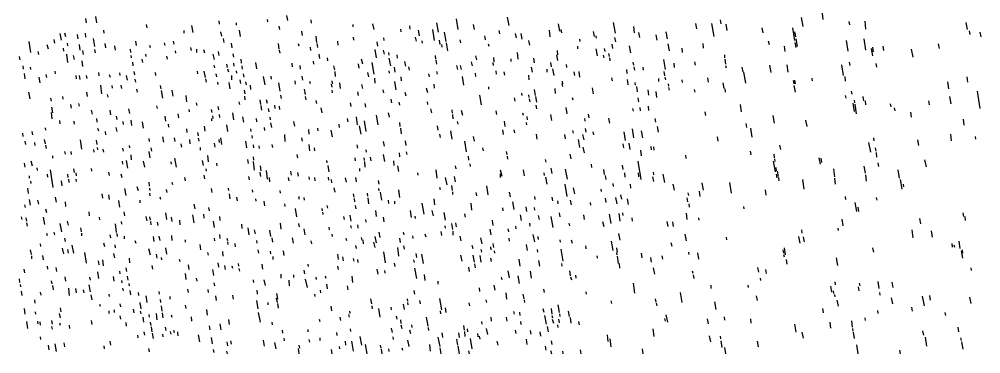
# Model space of a CAD drawing. Extents: x 0 to 599, y 0 to 600.
# Drawn here: x 1 to 595, y 0 to 207 of the extents above; entities that cross this region are included whole.
import ezdxf

# ---------------------------------------------------------------- set-up
doc = ezdxf.new("R2010")
doc.units = 0
doc.header["$MEASUREMENT"] = 0
doc.layers.add('SKARN_FSET5', color=174, linetype='CONTINUOUS')

msp = doc.modelspace()

# ---------------------------------------------------------------- linework, layer by layer
at = {"layer": 'SKARN_FSET5'}
for p, q in [((496.51, 214.35), (497.43, 207.05)), ((47.68, 208.74), (48.42, 204.99)), ((165.93, 209.49), (166.48, 206.3)), ((302.3, 208.36), (303.22, 203.31)), ((484.07, 208.17), (484.99, 202.56)), ((41.64, 207.61), (42.01, 204.99)), ((79.17, 203.87), (79.54, 201.81)), ((107.18, 203.31), (107.92, 199)), ((124.02, 206.12), (124.2, 204.06)), ((134.63, 204.99), (134.82, 203.49)), ((153.85, 207.05), (154.04, 205.55)), ((161.18, 202.75), (161.55, 200.87)), ((180.94, 206.68), (181.13, 204.62)), ((206.76, 203.87), (206.94, 202.37)), ((219.02, 204.24), (219.76, 200.69)), ((241.9, 203.12), (242.09, 201.06)), ((258.56, 204.99), (259.66, 199.19)), ((270.82, 207.43), (271.74, 200.69)), ((281.26, 203.87), (281.81, 200.87)), ((333.79, 204.24), (334.53, 199.75)), ((367.84, 205.18), (368.94, 198.44)), ((380.29, 202.56), (380.84, 198.63)), ((418.72, 204.43), (419.28, 201.25)), ((428.61, 204.43), (429.9, 196.38)), ((433.91, 206.68), (434.28, 204.24)), ((437.4, 204.06), (438.13, 200.12)), ((513.54, 205.74), (513.91, 203.68)), ((523.24, 205.93), (523.8, 201.06)), ((585.85, 205.18), (586.58, 200.69)), ((25.73, 198.25), (26.47, 194.13)), ((28.66, 198.81), (29.21, 196.38)), ((36.53, 197.69), (36.9, 195.07)), ((41.29, 198.44), (41.66, 196.01)), ((52.82, 200.31), (53, 198.44)), ((102.61, 198.44), (102.61, 200.12)), ((125.12, 199.38), (125.67, 196.57)), ((136.65, 200.31), (137.21, 196.38)), ((175.09, 199.75), (175.46, 197.13)), ((183.88, 196.76), (184.44, 192.82)), ((236.23, 201.06), (236.6, 199.38)), ((247.21, 200.31), (247.95, 196.94)), ((256, 200.87), (257.1, 193.95)), ((263.32, 199.19), (264.43, 193.39)), ((288.22, 196.94), (288.59, 194.32)), ((297.19, 200.12), (297.55, 198.07)), ((307.26, 198.25), (307.81, 195.63)), ((310.73, 198.25), (311.29, 194.88)), ((328.12, 200.31), (328.67, 196.19)), ((335.44, 200.87), (335.81, 198.63)), ((355.4, 199.56), (355.95, 196.38)), ((357.05, 196.94), (357.23, 195.44)), ((383.4, 199), (383.95, 195.82)), ((394.2, 197.5), (394.76, 194.13)), ((400.42, 199.38), (401.16, 195.07)), ((459.73, 201.81), (460.28, 198.81)), ((478.58, 201.81), (479.87, 193.95)), ((479.87, 199.38), (480.42, 196.19)), ((587.86, 199.94), (588.23, 197.69)), ((594.46, 199.19), (595.01, 196.19)), ((6.51, 193.39), (7.62, 186.46)), ((17.68, 191.51), (18.42, 188.89)), ((22.07, 194.7), (22.44, 192.26)), ((30.31, 192.26), (30.5, 190.76)), ((37.63, 191.51), (38.19, 187.96)), ((46.23, 195.26), (47.15, 190.2)), ((53.56, 192.07), (53.93, 189.45)), ((59.6, 190.58), (59.97, 187.96)), ((72.59, 193.57), (72.96, 190.95)), ((81.2, 191.14), (81.57, 189.64)), ((90.17, 192.45), (90.53, 190.95)), ((95.84, 193.57), (96.21, 191.7)), ((126.77, 195.26), (127.14, 192.64)), ((131.54, 192.26), (132.09, 189.45)), ((160.64, 192.07), (161.19, 188.71)), ((173.09, 192.07), (173.46, 190.58)), ((184.62, 192.07), (184.99, 189.64)), ((197.43, 193.57), (197.62, 191.14)), ((206.95, 196.01), (207.32, 194.13)), ((221.59, 193.2), (222.15, 190.39)), ((225.8, 195.63), (225.99, 193.95)), ((245.39, 196.01), (245.94, 193.57)), ((249.42, 193.76), (249.78, 192.26)), ((260.22, 194.13), (260.59, 191.51)), ((261.68, 191.51), (261.87, 189.83)), ((264.61, 192.45), (265.35, 187.58)), ((273.03, 194.32), (273.4, 192.45)), ((290.6, 191.89), (290.97, 190.39)), ((315.5, 193.95), (316.05, 191.14)), ((345.89, 188.89), (345.89, 190.39)), ((346.98, 194.88), (347.16, 193.39)), ((366.94, 191.7), (367.3, 189.08)), ((368.58, 195.82), (369.13, 193.2)), ((377.74, 190.76), (378.47, 186.27)), ((401.53, 191.89), (402.45, 187.58)), ((423.13, 192.07), (423.5, 189.27)), ((463.58, 193.76), (464.13, 191.51)), ((473.47, 190.39), (473.84, 187.21)), ((480.06, 192.82), (480.61, 189.64)), ((480.6, 195.07), (481.52, 190.2)), ((511.72, 193.95), (512.83, 187.39)), ((522.71, 195.07), (523.81, 187.96)), ((534.42, 190.39), (534.98, 187.77)), ((568.65, 191.89), (569.39, 189.08)), ((12.19, 187.21), (12.56, 185.34)), ((27.75, 189.27), (27.94, 187.39)), ((29.77, 185.52), (30.51, 180.28)), ((33.98, 184.77), (34.53, 182.15)), ((39.83, 187.77), (40.2, 185.34)), ((47.16, 188.33), (47.52, 186.27)), ((69.12, 188.52), (69.49, 186.65)), ((69.67, 184.77), (69.86, 183.28)), ((78.64, 185.52), (78.83, 184.02)), ((96.95, 187.58), (97.13, 186.08)), ((106.46, 189.64), (106.83, 187.77)), ((110.12, 188.71), (110.31, 186.46)), ((114.52, 188.33), (115.07, 186.27)), ((120.38, 185.52), (121.11, 182.15)), ((123.67, 187.21), (124.04, 184.77)), ((132.64, 185.71), (133.01, 183.65)), ((161.38, 187.96), (161.75, 186.08)), ((180.41, 189.83), (180.78, 187.77)), ((185.73, 185.52), (186.28, 182.9)), ((220.5, 188.33), (221.24, 183.28)), ((225.63, 187.96), (226.18, 185.52)), ((228.92, 186.46), (229.11, 184.96)), ((234.05, 185.15), (234.24, 183.09)), ((257.66, 184.77), (258.03, 182.53)), ((282.74, 184.59), (283.29, 181.97)), ((308.37, 186.46), (308.92, 182.53)), ((332.71, 185.15), (333.27, 181.59)), ((333.08, 187.77), (333.26, 185.15)), ((357.05, 188.89), (357.79, 184.59)), ((361.63, 184.96), (362, 183.28)), ((362.18, 189.08), (362.55, 187.21)), ((364.93, 185.9), (365.3, 184.02)), ((410.14, 189.27), (410.51, 186.65)), ((436.5, 185.15), (436.69, 183.28)), ((527.29, 189.08), (528.02, 184.59)), ((528.02, 189.83), (528.39, 187.02)), ((552, 188.71), (552.92, 183.65)), ((0.67, 184.02), (1.03, 181.97)), ((39.29, 181.4), (39.84, 177.85)), ((70.59, 180.66), (70.78, 178.22)), ((76.45, 182.34), (76.82, 180.47)), ((91.64, 184.21), (92.01, 182.34)), ((120.93, 178.78), (121.3, 177.1)), ((128.8, 179.34), (129.17, 177.29)), ((133.01, 179.91), (133.38, 178.03)), ((137.59, 182.34), (137.77, 179.91)), ((146.74, 180.28), (147.29, 176.54)), ((169.07, 179.91), (169.44, 177.66)), ((174.02, 178.6), (174.39, 176.35)), ((182.25, 181.22), (182.62, 179.34)), ((191.04, 183.28), (191.22, 181.4)), ((210.08, 179.53), (210.63, 176.91)), ((212.09, 182.71), (212.82, 179.53)), ((218.5, 180.47), (219.78, 173.17)), ((229.11, 183.09), (230.03, 178.22)), ((238.81, 181.03), (239.37, 178.03)), ((258.22, 181.78), (258.58, 179.34)), ((271.03, 178.6), (271.58, 175.98)), ((273.23, 178.6), (273.78, 175.98)), ((280, 180.84), (280.55, 178.41)), ((293.36, 180.47), (293.55, 178.6)), ((293.73, 183.46), (294.09, 180.84)), ((304.71, 181.03), (304.71, 182.71)), ((318.44, 183.09), (318.99, 180.09)), ((329.06, 180.28), (329.43, 177.66)), ((338.76, 179.16), (338.94, 177.29)), ((365.48, 183.28), (365.66, 181.4)), ((379.94, 180.66), (380.31, 178.78)), ((398.8, 182.15), (399.9, 175.98)), ((405.2, 179.91), (405.57, 177.29)), ((418.02, 180.84), (418.39, 178.78)), ((436.87, 182.34), (437.24, 179.34)), ((437.24, 178.6), (437.61, 177.1)), ((464.33, 178.78), (465.25, 174.1)), ((475.13, 178.97), (475.68, 174.48)), ((508.99, 178.97), (509.92, 172.42)), ((513.75, 180.66), (514.12, 178.6)), ((530.23, 179.72), (530.59, 177.47)), ((2.87, 178.22), (3.05, 176.35)), ((3.61, 173.54), (4.16, 170.17)), ((7.45, 177.47), (7.63, 175.98)), ((17.15, 172.98), (17.52, 171.11)), ((22.64, 175.04), (22.83, 173.35)), ((35.64, 172.42), (35.83, 170.36)), ((49.55, 174.1), (49.92, 172.04)), ((56.32, 172.98), (56.87, 171.29)), ((62.55, 173.92), (62.91, 172.42)), ((71.51, 174.85), (71.88, 172.79)), ((84.7, 174.1), (84.88, 172.42)), ((110.69, 175.04), (110.87, 173.35)), ((114.71, 175.04), (115.63, 171.11)), ((122.22, 173.35), (122.59, 171.48)), ((129.36, 176.54), (129.91, 174.66)), ((134.67, 175.23), (134.85, 173.73)), ((138.14, 178.22), (138.51, 176.16)), ((139.06, 173.35), (139.43, 171.29)), ((194.89, 178.22), (195.44, 175.79)), ((195.62, 174.85), (195.99, 171.67)), ((215.94, 174.1), (216.49, 171.48)), ((229.12, 175.23), (229.3, 173.73)), ((232.41, 177.47), (232.78, 174.48)), ((241.2, 177.66), (241.75, 175.6)), ((253.65, 173.35), (254.02, 171.48)), ((258.59, 174.85), (258.96, 173.17)), ((282.39, 173.73), (282.75, 171.67)), ((295.2, 175.23), (295.38, 173.17)), ((300.14, 174.66), (300.51, 172.61)), ((315.34, 172.61), (315.71, 169.61)), ((317.16, 177.47), (317.71, 174.48)), ((326.68, 176.16), (326.87, 174.48)), ((330.34, 176.54), (331.08, 172.23)), ((343.52, 174.66), (343.89, 172.42)), ((346.63, 174.85), (347, 171.29)), ((375.92, 175.98), (376.29, 173.54)), ((380.5, 177.66), (380.86, 175.6)), ((386.17, 177.47), (386.36, 175.6)), ((398.99, 174.85), (399.54, 172.04)), ((447.31, 177.47), (447.86, 174.66)), ((448.41, 174.29), (449.52, 167.55)), ((12.76, 171.29), (13.31, 167.74)), ((37.65, 172.23), (38.02, 169.8)), ((42.05, 172.23), (42.41, 170.55)), ((50.84, 166.43), (51.58, 161)), ((63.47, 166.43), (63.84, 164.37)), ((66.76, 172.23), (67.31, 169.42)), ((72.07, 169.98), (72.44, 168.3)), ((115.82, 170.36), (116.19, 168.3)), ((123.14, 168.3), (123.33, 166.8)), ((130.1, 167.93), (130.83, 164.18)), ((131.74, 172.23), (131.93, 169.61)), ((137.05, 169.61), (137.42, 167.36)), ((140.53, 168.49), (140.9, 166.61)), ((143.28, 166.43), (143.65, 163.62)), ((151.51, 171.67), (152.43, 166.61)), ((156.09, 171.86), (156.45, 169.98)), ((160.85, 167.74), (161.77, 162.68)), ((170.92, 169.05), (171.28, 166.99)), ((175.31, 171.86), (175.67, 169.42)), ((180.07, 168.86), (180.44, 167.36)), ((193.43, 166.99), (193.8, 165.12)), ((193.8, 169.05), (194.16, 167.18)), ((198.56, 167.74), (199.11, 164.37)), ((212.29, 166.8), (212.84, 164.37)), ((220.15, 170.73), (220.52, 167.55)), ((232.6, 168.67), (233.52, 163.43)), ((236.44, 171.48), (236.81, 169.05)), ((256.95, 166.99), (257.14, 164.56)), ((274.33, 171.67), (275.26, 166.43)), ((336.03, 167.36), (336.39, 165.49)), ((336.21, 168.86), (336.39, 167.18)), ((366.77, 170.92), (367.14, 169.05)), ((376.48, 169.8), (376.85, 166.61)), ((381.24, 167.93), (381.42, 166.43)), ((395.7, 170.55), (395.88, 168.67)), ((399.72, 171.29), (400.09, 169.61)), ((401.74, 167.18), (401.92, 165.68)), ((410.16, 169.61), (410.34, 167.93)), ((426.08, 170.92), (426.45, 168.11)), ((435.6, 167.74), (436.16, 164.37)), ((478.98, 169.24), (479.54, 167.18)), ((479.9, 169.42), (480.27, 167.18)), ((490.51, 170.73), (490.7, 169.05)), ((511.01, 171.67), (511.2, 168.86)), ((574.54, 168.49), (575.09, 164.18)), ((586.43, 171.48), (586.8, 168.3)), ((6.36, 161.93), (7.1, 157.82)), ((42.24, 162.12), (42.61, 159.31)), ((55.06, 160.62), (55.42, 158.94)), ((57.8, 166.05), (58.16, 164.56)), ((73.17, 163.81), (73.54, 161.93)), ((87.82, 166.05), (88.18, 163.99)), ((88.37, 163.06), (89.1, 158.38)), ((94.96, 163.24), (95.51, 159.5)), ((139.62, 163.24), (139.99, 161)), ((176.78, 163.81), (177.33, 160.62)), ((193.8, 163.24), (194.17, 161.56)), ((209.73, 162.31), (210.1, 160.06)), ((225.47, 163.43), (225.84, 161.56)), ((239.02, 162.12), (239.57, 159.69)), ((252.19, 164.74), (252.93, 161.75)), ((290.82, 163.81), (290.82, 165.3)), ((311.14, 161.37), (311.32, 159.88)), ((319.01, 163.62), (319.56, 160.06)), ((331.64, 164.37), (332.01, 161.19)), ((354.7, 164.74), (355.44, 161)), ((382.16, 165.49), (382.71, 162.31)), ((389.11, 163.43), (389.67, 160.25)), ((394.06, 162.5), (394.61, 158.75)), ((401.93, 164.93), (402.29, 163.24)), ((417.85, 163.62), (418.22, 161.93)), ((436.71, 163.99), (437.07, 162.12)), ((479.54, 166.24), (480.27, 161.93)), ((514.87, 162.68), (515.24, 160.81)), ((592.85, 162.68), (594.5, 151.83)), ((19.91, 158.38), (20.28, 156.51)), ((27.42, 159.31), (27.6, 157.63)), ((37.31, 155.01), (37.67, 153.32)), ((103.56, 159.88), (104.12, 156.13)), ((109.98, 155.38), (110.34, 153.7)), ((136.33, 155.94), (136.7, 154.45)), ((139.81, 159.5), (140.18, 157.25)), ((149.33, 157.25), (149.7, 154.45)), ((153.36, 157.44), (153.91, 155.2)), ((162.14, 160.25), (162.51, 158.19)), ((177.33, 159.31), (177.7, 157.25)), ((183.92, 156.88), (184.29, 155.01)), ((205.16, 155.38), (205.53, 153.14)), ((214.31, 155.01), (214.68, 152.76)), ((230.42, 157.63), (230.79, 155.38)), ((235.36, 155.76), (235.73, 154.07)), ((252.75, 155.94), (252.94, 154.45)), ((285.15, 160.25), (286.25, 154.26)), ((306.56, 158.56), (306.93, 156.51)), ((315.53, 160.44), (315.72, 158.75)), ((315.9, 157.82), (316.27, 156.13)), ((319.74, 159.31), (320.3, 155.76)), ((342.44, 158.75), (342.81, 157.25)), ((383.08, 158.56), (383.45, 156.13)), ((511.21, 160.06), (511.58, 158.38)), ((515.97, 155.2), (516.71, 150.14)), ((516.7, 157.07), (516.89, 155.38)), ((517.07, 154.63), (517.99, 148.64)), ((522.19, 159.31), (522.56, 156.69)), ((523.48, 156.69), (523.85, 154.26)), ((539.04, 154.82), (539.41, 152.95)), ((562.65, 156.69), (563.02, 154.26)), ((575.64, 159.31), (576.56, 154.82)), ((20.29, 149.39), (20.84, 145.46)), ((20.65, 152.76), (21.2, 149.2)), ((32.36, 154.45), (32.73, 152.2)), ((45.18, 150.89), (45.73, 148.46)), ((56.71, 150.89), (57.08, 148.08)), ((68.24, 151.64), (68.8, 148.83)), ((85.45, 153.51), (85.82, 152.01)), ((98.63, 148.64), (99, 146.21)), ((105.4, 151.26), (105.77, 149.77)), ((119.32, 151.26), (119.68, 149.39)), ((123.34, 153.14), (123.71, 151.08)), ((132.5, 149.2), (133.05, 144.9)), ((149.88, 153.7), (150.43, 150.89)), ((154.46, 151.83), (154.83, 149.95)), ((158.48, 153.88), (158.67, 151.83)), ((161.23, 153.32), (161.42, 151.26)), ((187.04, 152.39), (187.59, 149.2)), ((228.78, 149.2), (229.33, 146.58)), ((254.95, 151.64), (255.5, 149.2)), ((267.95, 151.08), (268.32, 149.02)), ((273.81, 150.89), (274.54, 147.71)), ((295.22, 150.51), (295.59, 148.27)), ((311.7, 149.2), (312.07, 147.71)), ((319.93, 154.07), (320.3, 151.64)), ((338.42, 152.57), (339.16, 148.64)), ((379.79, 151.83), (380.16, 150.33)), ((384.18, 152.57), (384.37, 150.51)), ((389.49, 153.32), (389.68, 150.7)), ((424.46, 149.95), (424.82, 147.52)), ((446.23, 154.45), (446.97, 149.77)), ((541.42, 152.39), (541.79, 150.51)), ((551.49, 149.58), (552.04, 146.58)), ((25.42, 144.52), (25.79, 142.46)), ((34.39, 144.15), (34.57, 142.28)), ((48.48, 145.83), (48.67, 143.4)), ((60.56, 147.15), (60.93, 145.09)), ((64.59, 143.96), (64.96, 142.09)), ((69.53, 144.71), (70.09, 141.34)), ((76.67, 143.59), (77.23, 139.84)), ((90.58, 147.15), (91.13, 144.15)), ((119.69, 144.34), (119.69, 145.83)), ((120.05, 147.33), (120.24, 145.83)), ((124.26, 148.27), (124.45, 146.4)), ((138.72, 146.77), (139.28, 143.4)), ((147.14, 145.65), (147.33, 143.59)), ((155.56, 146.58), (155.75, 144.9)), ((155.93, 143.03), (156.49, 140.22)), ((170.21, 143.96), (170.76, 140.97)), ((203.34, 145.65), (203.71, 143.59)), ((208.83, 146.77), (209.57, 141.9)), ((213.77, 144.34), (214.88, 137.78)), ((221.28, 147.89), (222.2, 141.72)), ((235.74, 143.21), (235.93, 140.78)), ((268.5, 148.27), (268.69, 145.46)), ((271.25, 143.78), (271.8, 142.28)), ((300.36, 144.15), (300.73, 140.78)), ((314.09, 143.21), (314.27, 141.72)), ((314.45, 146.96), (314.63, 144.9)), ((329.09, 148.27), (329.64, 144.52)), ((350.14, 145.83), (350.33, 144.15)), ((352.34, 148.46), (352.71, 146.21)), ((364.97, 146.02), (365.52, 142.84)), ((393.53, 145.83), (393.89, 143.4)), ((449.72, 142.65), (450.09, 140.22)), ((466.38, 147.52), (467.3, 142.84)), ((486.7, 144.71), (487.43, 140.78)), ((584.08, 145.27), (584.63, 141.53)), ((8.4, 137.6), (8.77, 135.54)), ((16.64, 140.03), (16.82, 138.53)), ((49.04, 139.84), (49.59, 138.16)), ((53.8, 137.6), (53.98, 135.54)), ((60.39, 140.22), (60.94, 137.78)), ((92.78, 142.28), (92.97, 140.41)), ((103.95, 139.28), (104.14, 137.04)), ((110.73, 137.04), (111.28, 134.98)), ((114.93, 140.97), (115.3, 137.97)), ((128.84, 141.9), (129.4, 137.78)), ((143.67, 139.28), (143.86, 137.78)), ((152.09, 140.22), (152.28, 138.35)), ((179.37, 138.91), (179.74, 136.1)), ((185.04, 139.84), (185.23, 138.16)), ((193.28, 138.53), (194.02, 134.41)), ((198.22, 142.28), (198.4, 140.22)), ((210.67, 141.15), (211.77, 136.1)), ((236.29, 139.84), (236.66, 136.29)), ((258.99, 141.15), (259.36, 138.53)), ((267.23, 138.16), (267.97, 132.92)), ((299.26, 138.72), (299.82, 135.91)), ((306.4, 138.72), (306.77, 136.85)), ((342.65, 138.35), (343.01, 136.66)), ((350.52, 139.47), (350.88, 137.22)), ((355.28, 137.41), (355.65, 135.54)), ((374.31, 137.41), (375.24, 132.17)), ((379.44, 139.28), (380.36, 133.85)), ((385.11, 138.16), (385.85, 133.85)), ((395, 140.78), (395.55, 137.22)), ((452.66, 139.66), (453.58, 134.23)), ((2.55, 136.66), (2.91, 134.6)), ((4.02, 131.79), (4.57, 129.73)), ((10.06, 130.86), (10.24, 128.99)), ((16.1, 132.73), (16.65, 130.11)), ((38.24, 132.54), (39.17, 126.74)), ((48.13, 132.36), (48.5, 129.55)), ((80.71, 133.29), (80.9, 131.42)), ((89.13, 134.41), (89.87, 131.05)), ((96.45, 133.85), (96.82, 131.42)), ((105.79, 132.73), (106.16, 130.11)), ((111.28, 133.48), (111.65, 131.79)), ((124.09, 132.73), (124.28, 130.86)), ((125.01, 133.85), (125.74, 129.55)), ((140.57, 131.61), (141.12, 127.68)), ((144.41, 135.16), (144.59, 133.48)), ((164.54, 135.73), (164.91, 131.42)), ((175.16, 133.85), (175.53, 131.61)), ((225.5, 131.42), (226.24, 128.61)), ((239.23, 131.98), (239.6, 128.99)), ((260.46, 136.1), (260.83, 134.04)), ((275.84, 131.79), (276.95, 125.05)), ((281.15, 134.6), (281.88, 131.61)), ((320.13, 136.1), (320.5, 132.92)), ((337.71, 135.91), (338.08, 133.1)), ((346.13, 132.73), (346.87, 127.86)), ((348.87, 135.73), (349.61, 132.54)), ((431.98, 134.41), (432.53, 131.61)), ((525.7, 130.86), (526.81, 124.87)), ((528.63, 133.85), (528.81, 131.98)), ((555.9, 132.54), (556.46, 128.99)), ((576.22, 136.1), (576.77, 131.98)), ((591.59, 134.6), (591.78, 132.92)), ((16.83, 129.17), (17.2, 127.11)), ((28.55, 125.24), (28.92, 123.74)), ((32.58, 125.24), (32.76, 123.56)), ((46.49, 126.55), (46.67, 124.87)), ((48.87, 127.86), (49.05, 126.37)), ((52.35, 126.74), (52.71, 124.87)), ((64.43, 127.3), (64.79, 125.43)), ((68.63, 128.99), (68.82, 127.49)), ((80.72, 125.24), (81.46, 121.31)), ((82, 127.68), (82.37, 125.43)), ((100.48, 130.11), (100.85, 128.05)), ((112.38, 127.86), (112.57, 126.18)), ((121.17, 130.48), (121.54, 128.05)), ((145.15, 129.36), (145.52, 127.49)), ((148.81, 128.8), (148.99, 127.11)), ((156.86, 129.55), (157.23, 127.86)), ((179.56, 129.73), (180.11, 125.8)), ((183.04, 127.49), (183.23, 125.8)), ((209.4, 129.36), (209.77, 127.3)), ((214.89, 126.37), (215.08, 124.87)), ((239.79, 125.05), (240.16, 123.37)), ((287.01, 127.68), (287.38, 125.8)), ((301.66, 125.24), (302.03, 123.56)), ((349.06, 128.05), (349.8, 124.49)), ((373.77, 130.11), (374.14, 127.49)), ((377.43, 130.48), (378.17, 126.55)), ((384.58, 126.18), (385.13, 122.62)), ((390.98, 128.42), (391.17, 126.37)), ((392.63, 128.24), (393, 126.18)), ((452.49, 125.43), (452.86, 123.18)), ((470.61, 129.17), (471.16, 126.55)), ((529.73, 127.68), (530.1, 125.43)), ((7.87, 119.63), (8.61, 116.44)), ((21.42, 121.12), (21.41, 122.62)), ((64.25, 119.25), (64.44, 117.57)), ((66.81, 119.81), (67.55, 114.95)), ((69.56, 123.18), (69.92, 120.19)), ((77.25, 119.44), (77.98, 115.69)), ((94.27, 118.88), (94.46, 117.38)), ((96.65, 121.12), (97.57, 115.69)), ((113.67, 119.81), (114.23, 116.63)), ((116.97, 122.81), (117.52, 118.88)), ((141.68, 120.37), (142.05, 117.94)), ((145.16, 122.06), (145.52, 120)), ((145.16, 119.06), (145.9, 113.82)), ((172.24, 123.37), (172.61, 121.5)), ((190.55, 119.81), (190.74, 118.32)), ((208.12, 121.5), (208.31, 119.63)), ((213.62, 121.31), (213.8, 119.81)), ((213.98, 119.06), (214.35, 115.69)), ((217.64, 121.87), (218.01, 119.63)), ((225.51, 123.37), (226.43, 119.06)), ((231.92, 119.63), (232.29, 116.63)), ((235.4, 124.49), (235.76, 122.06)), ((278.23, 122.43), (278.42, 120)), ((302.21, 122.43), (302.39, 120.56)), ((325.82, 120.37), (326.19, 118.69)), ((341.01, 123.74), (341.57, 120.75)), ((382.94, 119.25), (384.78, 108.02)), ((412.4, 123), (412.77, 120.94)), ((466.59, 119.44), (467.88, 112.7)), ((467.13, 123.74), (467.32, 121.5)), ((467.5, 120.75), (467.69, 119.06)), ((494.96, 121.31), (495.7, 117.57)), ((496.06, 121.12), (496.61, 118.5)), ((530.28, 124.68), (530.65, 121.87)), ((560.31, 120.19), (561.23, 115.88)), ((3.66, 118.13), (4.03, 115.69)), ((11.54, 115.13), (11.72, 113.63)), ((19.78, 114.01), (21.44, 102.96)), ((34.24, 114.57), (34.61, 112.32)), ((45.04, 114.76), (45.22, 113.07)), ((116.06, 114.57), (116.24, 113.07)), ((122.64, 118.13), (122.83, 116.44)), ((149.55, 116.44), (149.92, 113.45)), ((153.22, 113.63), (153.96, 108.21)), ((168.23, 113.07), (168.78, 110.64)), ((191.29, 116.63), (192.03, 112.7)), ((210.88, 114.76), (211.06, 113.07)), ((234.49, 116.44), (235.04, 112.89)), ((258.1, 114.01), (258.84, 108.77)), ((270.18, 116.44), (270.55, 114.57)), ((279.15, 117.75), (279.34, 116.07)), ((298.01, 114.01), (298.93, 110.08)), ((312.1, 114.01), (312.66, 110.27)), ((329.31, 114.95), (329.86, 111.76)), ((338.1, 114.38), (339.38, 108.21)), ((354.2, 117.57), (354.39, 115.51)), ((361.71, 114.2), (362.26, 111.01)), ((373.24, 116.82), (373.79, 114.2)), ((468.42, 115.51), (468.61, 113.45)), ((469.16, 113.07), (469.71, 109.89)), ((503.94, 114.57), (504.67, 109.7)), ((522.79, 116.26), (523.52, 111.95)), ((531.39, 118.32), (531.76, 116.07)), ((543.66, 114.01), (544.58, 108.77)), ((6.97, 108.77), (6.97, 110.27)), ((17.95, 111.2), (18.13, 109.52)), ((26.56, 107.08), (26.93, 104.09)), ((30.4, 111.39), (30.76, 109.33)), ((31.13, 108.21), (31.32, 106.15)), ((35.52, 112.14), (35.89, 110.27)), ((35.52, 108.21), (35.89, 106.71)), ((55.84, 112.51), (56.21, 110.45)), ((63.53, 111.58), (64.08, 109.14)), ((102.89, 109.14), (103.25, 107.08)), ((114.78, 110.64), (115.15, 108.39)), ((142.42, 109.89), (142.79, 107.83)), ((149.38, 112.51), (149.74, 109.89)), ((155.05, 109.33), (155.42, 106.52)), ((166.95, 109.33), (167.32, 107.27)), ((172.62, 112.32), (172.99, 110.08)), ((179.58, 109.7), (179.77, 108.02)), ((183.24, 109.14), (183.43, 107.27)), ((191.66, 109.52), (191.85, 107.64)), ((193.49, 108.02), (193.68, 105.96)), ((202.1, 108.95), (202.65, 106.33)), ((208.5, 109.14), (208.87, 106.52)), ((222.6, 107.46), (222.97, 105.02)), ((246.76, 112.14), (247.12, 110.64)), ((263.97, 109.14), (264.89, 104.65)), ((269.46, 109.89), (270.01, 106.52)), ((297.83, 111.58), (298.01, 109.33)), ((324.92, 112.14), (325.1, 110.45)), ((326.02, 109.52), (326.76, 105.21)), ((362.81, 110.45), (363.18, 108.02)), ((374.71, 112.14), (375.08, 109.52)), ((383.13, 112.14), (383.5, 109.7)), ((392.1, 109.7), (392.65, 106.71)), ((392.46, 112.51), (392.65, 110.83)), ((398.5, 111.39), (399.42, 106.15)), ((468.43, 111.39), (468.98, 108.95)), ((469.89, 109.14), (470.26, 107.08)), ((484.72, 108.02), (485.64, 102.03)), ((504.49, 108.77), (505.04, 105.21)), ((523.71, 110.83), (524.26, 106.9)), ((545.13, 108.02), (546.23, 102.03)), ((5.69, 102.59), (6.25, 99.41)), ((7.52, 106.9), (7.89, 105.59)), ((65.73, 102.4), (66.47, 98.1)), ((73.42, 103.71), (74.15, 101.28)), ((80.74, 106.33), (80.92, 103.9)), ((81.11, 102.59), (81.29, 101.09)), ((91.54, 101.84), (91.91, 99.97)), ((95.02, 106.33), (95.38, 104.84)), ((119.37, 102.4), (119.74, 99.97)), ((129.8, 102.59), (129.98, 101.09)), ((144.63, 101.65), (144.81, 100.16)), ((161.65, 101.09), (161.84, 99.59)), ((195.15, 102.78), (195.7, 100.16)), ((222.79, 102.4), (222.97, 100.9)), ((235.05, 101.65), (235.79, 96.79)), ((260.49, 103.34), (260.86, 101.84)), ((267.82, 104.27), (268.18, 101.28)), ((289.42, 104.09), (290.34, 98.47)), ((337.92, 105.02), (339.21, 97.54)), ((343.05, 102.78), (343.79, 99.03)), ((360.07, 102.03), (360.26, 100.53)), ((367.58, 105.59), (367.76, 103.71)), ((378.19, 105.21), (378.56, 102.59)), ((404.73, 105.02), (405.47, 101.47)), ((422.49, 105.96), (423.41, 101.47)), ((439.7, 106.15), (440.8, 99.59)), ((461.67, 101.65), (462.22, 98.28)), ((546.96, 105.21), (547.15, 103.53)), ((6.8, 95.66), (7.35, 92.11)), ((11.93, 95.29), (12.48, 92.67)), ((22.91, 97.16), (23.46, 93.98)), ((51.64, 99.22), (52.01, 96.41)), ((55.85, 98.47), (56.22, 95.66)), ((75.08, 95.29), (75.26, 93.6)), ((81.11, 99.59), (81.3, 97.91)), ((87.52, 97.35), (87.89, 95.85)), ((130.35, 99.03), (130.91, 96.04)), ((134.93, 96.97), (135.3, 94.73)), ((146.65, 96.04), (146.83, 94.54)), ((173.37, 97.54), (173.56, 95.85)), ((176.48, 96.79), (176.67, 95.29)), ((207.05, 99.22), (207.42, 96.97)), ((207.6, 96.22), (207.97, 94.17)), ((215.65, 99.59), (215.84, 97.72)), ((216.2, 96.6), (216.57, 92.85)), ((223.71, 100.16), (224.63, 95.29)), ((228.65, 95.29), (228.84, 93.23)), ((256.84, 96.04), (257.39, 92.29)), ((268.37, 100.34), (268.55, 98.66)), ((282.83, 99.97), (283.2, 97.91)), ((303.51, 100.16), (304.07, 97.35)), ((319.08, 97.54), (319.44, 95.66)), ((329.88, 96.97), (330.24, 94.73)), ((341.23, 95.29), (341.78, 92.29)), ((362.83, 96.41), (363.19, 93.79)), ((369.23, 96.79), (369.97, 92.85)), ((372.34, 98.47), (372.89, 95.85)), ((376.37, 96.04), (377.11, 92.48)), ((413.35, 96.6), (413.71, 94.17)), ((413.89, 99.78), (414.26, 98.1)), ((421.03, 100.72), (421.4, 97.54)), ((511.28, 97.54), (511.46, 95.66)), ((530.31, 96.79), (530.68, 95.29)), ((3.87, 92.29), (4.24, 90.61)), ((16.87, 89.86), (17.42, 87.61)), ((28.95, 94.17), (29.32, 91.36)), ((62.08, 94.91), (62.63, 90.8)), ((108.58, 92.67), (109.13, 89.86)), ((117.55, 90.61), (118.1, 88.55)), ((151.77, 94.54), (152.33, 91.73)), ((164.59, 93.04), (164.77, 91.36)), ((171.18, 90.05), (172.1, 84.99)), ((187.66, 90.05), (187.84, 88.55)), ((190.77, 91.92), (191.13, 90.23)), ((208.34, 91.92), (208.71, 89.86)), ((232.5, 94.54), (232.68, 92.85)), ((249.52, 93.42), (250.81, 86.49)), ((279.73, 93.42), (280.28, 89.11)), ((299.31, 90.42), (299.5, 88.55)), ((305.53, 94.17), (306.45, 89.49)), ((313.77, 91.17), (314.14, 88.17)), ((318.9, 90.61), (319.08, 89.11)), ((333.36, 94.73), (333.54, 93.04)), ((353.49, 93.79), (353.86, 92.11)), ((414.45, 92.85), (414.82, 90.98)), ((448.31, 91.36), (448.5, 89.86)), ((517.14, 93.79), (518.24, 88.17)), ((518.97, 90.8), (519.34, 88.17)), ((1.87, 84.99), (2.24, 83.31)), ((4.8, 84.24), (5.17, 82.18)), ((15.41, 84.62), (16.15, 80.12)), ((43.6, 87.99), (43.79, 85.55)), ((50.01, 84.62), (50.19, 83.12)), ((65.2, 87.99), (65.75, 85.55)), ((78.93, 85.18), (79.48, 82.37)), ((81.13, 84.99), (81.5, 82.75)), ((91.01, 87.43), (91.75, 83.31)), ((94.49, 84.62), (95.04, 82)), ((107.67, 86.12), (108.59, 81.25)), ((114.62, 86.49), (114.81, 84.06)), ((124.33, 85.18), (124.7, 82.56)), ((188.02, 87.8), (188.39, 86.3)), ((201.02, 85.18), (201.57, 83.31)), ((205.05, 85.93), (205.6, 82.18)), ((214.75, 83.31), (214.94, 81.62)), ((220.79, 88.74), (221.34, 85.18)), ((225.55, 84.62), (225.92, 81.81)), ((242.21, 88.92), (242.94, 84.43)), ((245.14, 85.37), (245.32, 83.87)), ((255.75, 88.74), (256.49, 85.55)), ((263.07, 87.61), (263.99, 82.93)), ((275.89, 86.86), (276.26, 84.62)), ((310.3, 86.12), (310.85, 82.56)), ((321.47, 85.74), (322.02, 83.31)), ((329.34, 85.18), (330.45, 78.25)), ((334.46, 87.43), (334.83, 84.99)), ((349.47, 86.12), (349.84, 83.31)), ((365.4, 86.49), (366.32, 80.69)), ((371.26, 87.05), (371.99, 82.18)), ((373.63, 87.43), (373.82, 85.74)), ((379.31, 84.24), (379.5, 82.18)), ((412.81, 87.24), (413.36, 83.31)), ((420.5, 84.24), (420.68, 82.75)), ((509.09, 83.49), (509.65, 79.38)), ((557.05, 83.87), (557.79, 80.5)), ((583.96, 87.43), (584.32, 85.18)), ((585.06, 85.18), (585.43, 82.56)), ((5.17, 81.25), (5.54, 79.19)), ((25.67, 80.87), (26.77, 75.63)), ((30.24, 82.18), (30.8, 79.75)), ((38.49, 78.07), (38.85, 75.63)), ((59.9, 80.5), (60.64, 75.26)), ((63.56, 82), (63.93, 80.31)), ((81.68, 82), (82.05, 79.94)), ((85.89, 81.62), (86.26, 79.56)), ((99.62, 82.75), (99.99, 79.94)), ((120.49, 82.18), (121.04, 78.25)), ((138.06, 80.31), (138.25, 77.69)), ((141.91, 78.07), (142.64, 73.76)), ((161.86, 81.06), (162.41, 77.32)), ((173.21, 80.69), (173.57, 78.81)), ((176.5, 77.5), (177.24, 73.76)), ((192.06, 78.44), (192.25, 76.76)), ((205.42, 79.56), (205.79, 77.88)), ((209.63, 79.94), (210, 77.88)), ((263.63, 79.38), (263.82, 77.88)), ((267.84, 80.87), (268.39, 77.13)), ((270.22, 81.25), (270.77, 78.63)), ((291.46, 77.32), (292.19, 73.76)), ((292.92, 82.75), (293.47, 79.56)), ((302.62, 77.5), (302.99, 75.63)), ((307.38, 79.19), (307.57, 77.5)), ((315.98, 81.06), (316.35, 79.19)), ((340.33, 81.06), (340.69, 79.38)), ((361.19, 82), (361.93, 79)), ((400.91, 82), (401.47, 79)), ((404.39, 81.81), (404.94, 79)), ((506.72, 77.88), (506.9, 76.38)), ((17.44, 74.88), (17.81, 73.39)), ((22.01, 75.44), (22.38, 73.76)), ((28.61, 71.7), (28.98, 69.64)), ((39.04, 74.7), (39.22, 73.2)), ((56.61, 73.76), (56.98, 71.89)), ((61, 74.51), (61.19, 72.82)), ((65.4, 73.01), (65.58, 71.33)), ((83.52, 72.82), (83.89, 69.64)), ((87, 73.01), (87.55, 70.2)), ((94.69, 73.39), (95.05, 70.2)), ((121.23, 71.7), (121.41, 70.02)), ((124.34, 73.95), (124.71, 71.51)), ((128.92, 71.7), (129.28, 70.2)), ((145.94, 76.76), (146.49, 74.32)), ((155.27, 76.57), (156.01, 72.82)), ((156.74, 71.89), (157.29, 69.27)), ((169.37, 71.89), (169.92, 68.52)), ((193.9, 74.13), (194.08, 72.64)), ((202.5, 71.7), (202.87, 70.2)), ((212.02, 72.07), (212.39, 70.39)), ((220.44, 72.64), (221.18, 68.89)), ((222.82, 75.44), (223.55, 72.07)), ((235.63, 71.7), (236.19, 69.08)), ((238.01, 75.44), (238.38, 73.76)), ((243.69, 73.2), (243.87, 71.51)), ((251.37, 74.32), (251.92, 72.45)), ((261.26, 75.82), (261.62, 73.39)), ((268.58, 76.01), (268.76, 73.57)), ((272.97, 73.01), (273.53, 70.02)), ((285.79, 71.89), (286.52, 68.14)), ((303.18, 71.7), (303.55, 69.83)), ((318.19, 73.95), (319.11, 69.45)), ((321.12, 72.64), (321.48, 70.95)), ((371.09, 74.51), (371.82, 70.39)), ((412.09, 74.13), (412.83, 70.02)), ((437.72, 72.26), (437.9, 70.58)), ((482.38, 72.64), (483.12, 68.52)), ((484.21, 76.76), (484.39, 74.88)), ((485.31, 72.45), (485.86, 69.45)), ((552.3, 76.76), (553.04, 71.89)), ((564.38, 76.19), (564.93, 72.26)), ((13.6, 68.14), (13.79, 66.46)), ((27.15, 65.52), (27.89, 61.97)), ((33.19, 67.39), (34.11, 62.34)), ((52.77, 68.89), (53.32, 66.46)), ((59.73, 67.58), (59.91, 65.71)), ((72.17, 70.2), (72.72, 68.52)), ((91.03, 65.71), (91.59, 61.78)), ((103.11, 70.76), (103.29, 69.27)), ((112.26, 67.77), (112.63, 64.59)), ((129.47, 69.45), (129.65, 67.77)), ((133.86, 68.33), (134.05, 66.27)), ((147.22, 70.2), (147.41, 68.52)), ((180.9, 70.02), (181.27, 68.14)), ((208.55, 67.21), (208.92, 65.34)), ((212.94, 70.58), (213.31, 68.14)), ((219.71, 69.27), (220.45, 65.9)), ((234.36, 65.9), (235.1, 60.66)), ((238.2, 67.02), (238.57, 64.96)), ((280.48, 67.39), (281.04, 65.34)), ((292.02, 66.27), (292.2, 64.59)), ((293.48, 68.33), (293.85, 65.9)), ((313.98, 67.77), (314.54, 64.02)), ((334.85, 70.76), (335.03, 69.27)), ((341.8, 70.58), (342.35, 68.52)), ((350.59, 67.02), (350.96, 65.15)), ((366.51, 69.83), (367.62, 64.02)), ((369.81, 65.71), (370.18, 63.09)), ((403.49, 69.08), (404.04, 66.83)), ((473.42, 65.71), (474.15, 61.4)), ((528.15, 65.71), (528.7, 63.09)), ((577.02, 68.33), (577.39, 66.08)), ((578.3, 67.58), (578.67, 66.08)), ((581.41, 69.83), (581.97, 65.34)), ((7.38, 64.4), (7.93, 61.59)), ((8.12, 60.84), (8.3, 58.97)), ((15.07, 61.03), (15.44, 58.22)), ((30.44, 64.77), (30.81, 62.53)), ((40.88, 62.9), (41.99, 56.16)), ((58.82, 62.15), (59.55, 59.53)), ((80.6, 65.34), (81.52, 61.4)), ((85.18, 61.78), (85.73, 59.34)), ((88.29, 59.72), (88.48, 58.22)), ((117.03, 62.9), (117.4, 61.22)), ((126.18, 63.46), (126.55, 60.66)), ((148.14, 64.59), (148.51, 62.34)), ((155.65, 63.65), (156.02, 61.97)), ((157.3, 60.28), (157.49, 58.6)), ((163.7, 63.84), (164.26, 61.03)), ((197.39, 61.78), (197.76, 58.41)), ((200.5, 60.09), (200.87, 57.66)), ((225.76, 63.28), (226.86, 56.35)), ((245.89, 62.15), (246.26, 59.72)), ((249.19, 61.78), (250.29, 55.98)), ((273.35, 61.22), (274.27, 57.47)), ((281.04, 61.22), (281.78, 56.91)), ((285.43, 61.03), (285.99, 56.91)), ((285.98, 64.77), (286.35, 63.09)), ((294.22, 63.84), (294.4, 62.34)), ((320.76, 64.77), (320.94, 63.09)), ((335.4, 64.96), (336.69, 57.47)), ((357.74, 60.84), (357.92, 59.34)), ((369.82, 62.9), (370, 61.4)), ((370.18, 60.66), (370.92, 55.98)), ((385.01, 62.34), (385.56, 59.53)), ((390.87, 59.72), (391.24, 56.91)), ((397.82, 60.84), (398.19, 58.78)), ((414.3, 63.09), (414.48, 61.59)), ((419.97, 62.71), (420.52, 58.78)), ((472.69, 64.59), (473.06, 62.53)), ((473.06, 61.59), (473.42, 60.09)), ((505.64, 59.53), (506.38, 54.85)), ((582.88, 63.84), (583.62, 59.34)), ((583.61, 64.59), (583.8, 62.34)), ((17.83, 54.48), (18.19, 52.61)), ((23.32, 53.54), (23.69, 51.11)), ((49.49, 57.66), (49.86, 55.23)), ((52.05, 58.22), (52.6, 54.66)), ((68.52, 59.34), (68.89, 56.35)), ((82.62, 54.85), (82.99, 52.61)), ((99.46, 58.78), (99.83, 57.29)), ((104.96, 55.23), (105.51, 52.23)), ((123.44, 56.54), (123.81, 53.73)), ((127.47, 54.85), (128.02, 52.42)), ((132.05, 54.66), (132.41, 53.17)), ((135.89, 55.98), (136.07, 54.48)), ((150.53, 55.6), (151.09, 52.61)), ((179.09, 55.6), (179.27, 54.1)), ((197.39, 54.48), (197.76, 52.42)), ((207.09, 59.16), (207.46, 57.47)), ((209.65, 58.41), (209.84, 56.72)), ((232.36, 56.16), (232.72, 54.1)), ((244.43, 58.22), (244.8, 56.72)), ((278.3, 53.73), (278.85, 51.11)), ((281.96, 55.79), (282.51, 53.35)), ((292.03, 59.34), (292.39, 57.29)), ((309.42, 58.78), (310.15, 54.48)), ((321.68, 57.85), (322.23, 54.29)), ((335.78, 55.98), (335.96, 54.29)), ((371.47, 55.98), (371.66, 53.17)), ((456.96, 53.54), (457.51, 50.73)), ((474.71, 58.41), (475.08, 55.6)), ((3.55, 52.61), (3.92, 50.17)), ((28.82, 47.74), (29.18, 45.12)), ((44.01, 47.55), (44.38, 45.68)), ((48.95, 50.92), (49.68, 46.8)), ((58.65, 47.93), (59.02, 45.12)), ((62.68, 51.29), (62.86, 49.61)), ((66.52, 53.35), (66.89, 51.11)), ((67.44, 48.11), (67.81, 45.68)), ((103.13, 49.8), (103.68, 46.05)), ((120.15, 52.42), (120.7, 48.67)), ((136.44, 52.98), (136.81, 51.29)), ((162.26, 49.42), (162.44, 46.99)), ((170.31, 47.36), (170.31, 49.05)), ((176.53, 51.86), (176.9, 49.61)), ((184.04, 47.55), (184.22, 46.05)), ((189.71, 48.49), (190.08, 46.99)), ((206.19, 48.3), (206.56, 44.37)), ((221.74, 52.61), (222.29, 49.42)), ((226.32, 51.67), (226.69, 49.98)), ((244.99, 53.17), (246.28, 46.8)), ((250.85, 49.24), (251.4, 45.49)), ((298.63, 47.55), (299, 45.87)), ((302.65, 51.48), (303.39, 47.18)), ((308.88, 48.49), (309.61, 43.62)), ((316.38, 51.29), (317.12, 46.99)), ((340.72, 51.48), (341.09, 48.49)), ((341.46, 47.74), (342.01, 45.87)), ((344.57, 48.86), (344.76, 46.99)), ((392.52, 53.35), (393.26, 49.42)), ((416.69, 51.48), (417.06, 49.98)), ((417.24, 49.05), (417.61, 46.8)), ((461.9, 52.23), (462.27, 49.8)), ((588.93, 53.35), (589.12, 51.67)), ((0.63, 46.61), (0.81, 44.37)), ((1.18, 43.06), (1.36, 41.56)), ((20.4, 45.3), (20.77, 43.43)), ((21.13, 42.5), (21.69, 39.69)), ((43.65, 42.87), (44.57, 38.56)), ((63.78, 45.49), (63.96, 43.99)), ((68.36, 43.62), (68.54, 42.12)), ((110.09, 46.99), (110.46, 45.12)), ((120.89, 43.99), (121.26, 42.31)), ((145.24, 45.87), (145.42, 44.37)), ((151.83, 45.87), (152.56, 42.5)), ((167.2, 45.68), (167.57, 42.31)), ((177.45, 46.43), (178.55, 41.19)), ((190.63, 43.24), (191, 40.44)), ((203.27, 42.31), (203.82, 39.69)), ((259.64, 43.24), (259.64, 45.12)), ((294.06, 42.68), (294.61, 39.5)), ((380.09, 43.81), (381.01, 37.63)), ((428.05, 42.68), (428.23, 40.62)), ((451.11, 42.68), (451.3, 41.19)), ((458.61, 46.99), (458.8, 45.49)), ((502.18, 41.93), (502.73, 38.38)), ((504.74, 44.74), (504.93, 42.87)), ((519.94, 43.81), (520.3, 42.12)), ((531.28, 44.93), (532.02, 40.62)), ((540.07, 44.56), (540.62, 41.19)), ((1.92, 38.94), (2.29, 36.32)), ((13.63, 38.38), (14, 36.51)), ((31.02, 40.81), (31.57, 36.32)), ((35.41, 40.62), (35.78, 37.82)), ((40.17, 39.69), (40.54, 37.82)), ((44.94, 36.69), (45.49, 33.51)), ((56.1, 37.07), (56.29, 35.57)), ((64.52, 40.81), (64.88, 39.13)), ((69.09, 39.31), (69.46, 36.69)), ((74.22, 38), (74.41, 36.32)), ((78.8, 36.13), (79.54, 32.01)), ((86.85, 38.75), (87.04, 37.07)), ((104.61, 40.06), (104.97, 38.19)), ((117.24, 39.88), (117.42, 38.19)), ((122, 35.94), (122.37, 33.14)), ((132.43, 36.51), (132.8, 33.88)), ((147.44, 39.5), (147.62, 37.07)), ((159.71, 37.44), (160.26, 34.07)), ((183.14, 37.07), (183.32, 35.57)), ((186.61, 39.5), (186.8, 37.82)), ((244.64, 39.31), (245.01, 37.07)), ((284.91, 41), (285.09, 38.75)), ((301.38, 37.82), (301.75, 34.07)), ((312, 37.07), (312.55, 34.26)), ((324.81, 40.25), (325.18, 38)), ((350.81, 38.56), (351.17, 37.07)), ((409.2, 38), (410.12, 32.01)), ((456.24, 36.13), (456.8, 33.14)), ((503.83, 39.13), (504.02, 37.44)), ((504.57, 36.88), (504.75, 35.38)), ((519.21, 41.56), (519.57, 39.13)), ((532.39, 38), (532.57, 36.51)), ((558.75, 35.76), (560.04, 29.77)), ((563.33, 36.32), (563.69, 33.32)), ((9.98, 33.51), (10.34, 31.45)), ((50.25, 30.89), (50.62, 29.58)), ((62.88, 31.08), (63.25, 29.2)), ((75.14, 31.83), (75.7, 28.08)), ((87.77, 33.7), (87.96, 31.83)), ((88.32, 29.95), (88.88, 26.58)), ((93.63, 35.57), (93.81, 33.88)), ((103.15, 30.33), (103.52, 28.27)), ((147.26, 33.14), (148.18, 28.08)), ((154.22, 32.01), (154.4, 30.51)), ((159.52, 34.63), (160.08, 32.01)), ((160.26, 31.26), (160.63, 28.46)), ((217.73, 34.26), (218.29, 31.08)), ((218.65, 29.95), (218.84, 28.08)), ((238.06, 30.89), (238.61, 27.52)), ((240.43, 34.26), (240.62, 32.76)), ((240.62, 32.01), (240.8, 30.51)), ((248.12, 33.14), (248.49, 31.08)), ((260.38, 34.45), (261.67, 27.33)), ((278.51, 31.64), (278.88, 29.77)), ((289.12, 33.51), (289.49, 31.83)), ((312.74, 33.51), (312.92, 31.83)), ((333.61, 30.51), (334.34, 25.65)), ((366.37, 32.95), (366.74, 31.26)), ((393.83, 34.26), (394.19, 32.2)), ((394.38, 31.45), (394.75, 29.95)), ((430.44, 32.39), (431.17, 27.52)), ((506.03, 33.32), (506.95, 29.58)), ((539.71, 34.82), (540.45, 31.08)), ((588.04, 35.19), (588.77, 31.26)), ((3.76, 28.27), (4.13, 24.71)), ((10.53, 26.21), (10.72, 24.71)), ((25.36, 25.09), (25.91, 22.46)), ((25.91, 28.64), (26.28, 26.21)), ((55.93, 26.77), (56.11, 25.09)), ((59.22, 27.33), (59.41, 25.65)), ((71.12, 27.71), (71.49, 25.46)), ((75.33, 26.58), (75.7, 24.9)), ((80.83, 24.52), (81.01, 22.84)), ((85.22, 25.09), (85.77, 21.15)), ((89.06, 25.46), (89.43, 22.46)), ((94.55, 24.34), (94.92, 22.84)), ((116.33, 27.52), (116.89, 24.15)), ((148.37, 25.65), (149.47, 19.84)), ((193.21, 29.58), (193.76, 26.77)), ((204.2, 24.52), (204.57, 22.84)), ((204.75, 26.58), (204.93, 25.09)), ((222.68, 28.27), (223.6, 22.84)), ((230.37, 29.02), (230.55, 27.33)), ((260.76, 26.77), (261.13, 24.9)), ((263.87, 28.64), (264.42, 25.65)), ((306.15, 26.4), (306.52, 24.71)), ((309.82, 25.83), (310.18, 23.96)), ((324.27, 28.27), (324.83, 25.83)), ((325.38, 23.96), (326.3, 18.53)), ((329.4, 28.27), (329.95, 24.71)), ((329.95, 23.96), (330.32, 22.46)), ((334.53, 24.9), (334.71, 23.21)), ((340.02, 26.58), (340.57, 23.21)), ((400.43, 24.34), (401.35, 19.66)), ((497.25, 28.27), (497.62, 25.46)), ((531.12, 26.96), (531.3, 25.09)), ((552.17, 29.02), (552.54, 26.58)), ((572.85, 25.65), (573.22, 23.96)), ((5.05, 20.22), (5.79, 15.73)), ((11.82, 20.41), (12.19, 18.72)), ((13.29, 20.03), (13.47, 17.97)), ((20.61, 20.78), (20.98, 18.53)), ((25.55, 19.28), (25.92, 17.97)), ((31.41, 17.97), (31.78, 15.91)), ((45.13, 20.78), (45.5, 18.35)), ((62.89, 23.59), (63.26, 21.53)), ((66.55, 19.47), (66.74, 17.22)), ((76.98, 22.84), (77.35, 19.84)), ((81.56, 19.84), (81.93, 17.78)), ((106.82, 23.03), (107.19, 20.41)), ((124.58, 18.72), (125.32, 14.98)), ((129.89, 21.34), (130.44, 18.35)), ((156.79, 19.66), (156.98, 18.16)), ((186.08, 21.53), (186.45, 20.22)), ((198.89, 22.84), (199.26, 20.78)), ((233.67, 23.4), (234.04, 21.53)), ((236.24, 21.15), (236.6, 18.91)), ((236.61, 18.16), (237.16, 15.73)), ((243.01, 18.16), (243.38, 16.47)), ((252.16, 22.84), (253.26, 17.22)), ((286.39, 20.22), (286.58, 18.53)), ((292.06, 22.84), (292.43, 20.41)), ((301.58, 22.84), (301.95, 20.41)), ((310.55, 20.22), (310.74, 18.35)), ((330.14, 21.53), (330.87, 19.1)), ((333.44, 18.16), (333.62, 16.47)), ((333.98, 21.53), (334.35, 19.28)), ((341.12, 22.65), (341.67, 19.1)), ((346.43, 20.22), (346.8, 18.16)), ((399.51, 22.09), (399.88, 20.41)), ((425.87, 21.9), (426.42, 18.72)), ((436.3, 23.03), (436.67, 20.97)), ((452.6, 21.72), (452.97, 19.1)), ((479.87, 18.53), (480.79, 13.48)), ((501.66, 19.84), (502.03, 16.1)), ((515.02, 20.59), (515.57, 16.66)), ((523.44, 22.46), (523.62, 20.78)), ((20.61, 17.04), (20.98, 15.35)), ((77.72, 13.67), (78.09, 11.79)), ((82.11, 16.85), (82.67, 13.67)), ((82.85, 12.92), (83.4, 9.55)), ((89.26, 12.36), (89.44, 10.67)), ((90.9, 16.66), (91.27, 14.6)), ((94.02, 14.04), (94.38, 12.36)), ((96.03, 14.79), (96.4, 13.29)), ((98.41, 13.67), (98.59, 11.23)), ((111.22, 11.98), (111.96, 7.68)), ((117.99, 17.41), (118.36, 14.98)), ((163.21, 14.79), (163.39, 12.92)), ((178.95, 15.16), (179.13, 13.67)), ((196.71, 13.29), (196.89, 11.42)), ((205.12, 15.54), (205.31, 14.04)), ((230.57, 16.1), (231.12, 13.29)), ((241.92, 14.98), (242.47, 12.73)), ((253.45, 16.47), (253.63, 14.6)), ((261.87, 13.1), (262.24, 10.3)), ((272.12, 13.1), (272.49, 10.3)), ((275.23, 17.6), (275.6, 14.79)), ((275.78, 14.04), (276.15, 10.86)), ((277.61, 15.54), (277.8, 13.85)), ((283.84, 12.73), (284.21, 10.67)), ((289.33, 15.91), (290.06, 12.17)), ((307.26, 14.79), (307.63, 12.73)), ((316.42, 14.6), (316.79, 12.36)), ((322.46, 13.67), (322.83, 11.05)), ((327.03, 17.04), (327.58, 13.85)), ((364.01, 11.98), (364.57, 7.86)), ((392.2, 15.54), (392.94, 10.86)), ((484.46, 13.48), (485.19, 9.92)), ((515.75, 15.91), (515.94, 14.23)), ((516.12, 13.48), (516.68, 9.73)), ((558.96, 14.41), (559.51, 11.61)), ((580.92, 16.66), (581.29, 13.67)), ((13.66, 10.67), (13.85, 8.99)), ((22.64, 6.37), (23.56, 1.68)), ((28.13, 6.93), (28.68, 4.49)), ((56.68, 8.05), (57.05, 5.62)), ((73.7, 11.61), (73.88, 10.11)), ((119.28, 10.3), (119.83, 6.37)), ((128.98, 7.49), (129.35, 5.05)), ((131.18, 8.24), (131.55, 6.18)), ((151.5, 8.61), (152.05, 4.87)), ((158.46, 7.11), (159.19, 3.18)), ((164.13, 9.92), (164.31, 8.24)), ((179.69, 8.99), (180.05, 7.3)), ((186.64, 8.42), (186.64, 10.11)), ((202.02, 8.05), (202.39, 5.62)), ((206.05, 8.05), (207.15, 1.87)), ((211.17, 10.86), (212.27, 5.62)), ((214.47, 5.99), (215.57, 0.19)), ((231.49, 10.67), (231.86, 8.99)), ((240.64, 8.61), (241.38, 4.68)), ((254.19, 5.99), (254.74, 1.87)), ((259.49, 10.48), (260.6, 4.68)), ((270.84, 9.17), (271.58, 5.62)), ((279.45, 9.73), (280.37, 3.18)), ((284.94, 11.05), (285.31, 9.17)), ((295.92, 8.05), (296.47, 5.43)), ((314.04, 9.17), (314.41, 5.99)), ((329.42, 8.24), (329.79, 5.99)), ((365.66, 9.36), (366.4, 4.49)), ((427.16, 11.23), (427.9, 7.49)), ((433.94, 11.05), (434.12, 9.36)), ((434.31, 8.24), (435.04, 4.12)), ((456.82, 8.05), (457.37, 4.49)), ((560.61, 10.48), (561.53, 4.87)), ((582.57, 10.11), (582.94, 8.42)), ((583.12, 7.68), (583.86, 3)), ((18.43, 5.43), (18.98, 2.62)), ((53.02, 5.05), (53.21, 3.18)), ((80.48, 3.37), (81.03, 1.31)), ((120.57, 2.81), (120.94, 0.94)), ((128.81, 1.87), (129.18, 0.19)), ((173.1, 3.37), (173.47, 0.19)), ((173.47, 5.43), (173.84, 3.56)), ((193.42, 2.81), (193.79, 0.19)), ((198.36, 4.68), (198.55, 3.18)), ((223.8, 5.62), (224.17, 3.74)), ((224.36, 3), (224.73, 0.19)), ((228.93, 3.18), (229.12, 1.5)), ((237.17, 3.93), (237.54, 2.43)), ((260.6, 3.93), (261.34, 0.19)), ((271.76, 4.87), (272.5, 0.19)), ((278.36, 2.06), (278.72, 0.19)), ((325.76, 4.87), (326.13, 2.43)), ((329.06, 2.25), (329.61, 0.19)), ((336.38, 1.87), (336.75, 0.19)), ((347.36, 2.62), (347.73, 0.19)), ((385.8, 3.18), (386.17, 0.19)), ((436.51, 4.12), (437.24, 0.19)), ((518.14, 5.8), (519.07, 0.19)), ((544.87, 2.43), (545.24, 0.19))]:
    msp.add_line(p, q, dxfattribs=at)

doc.saveas('drawing.dxf')
